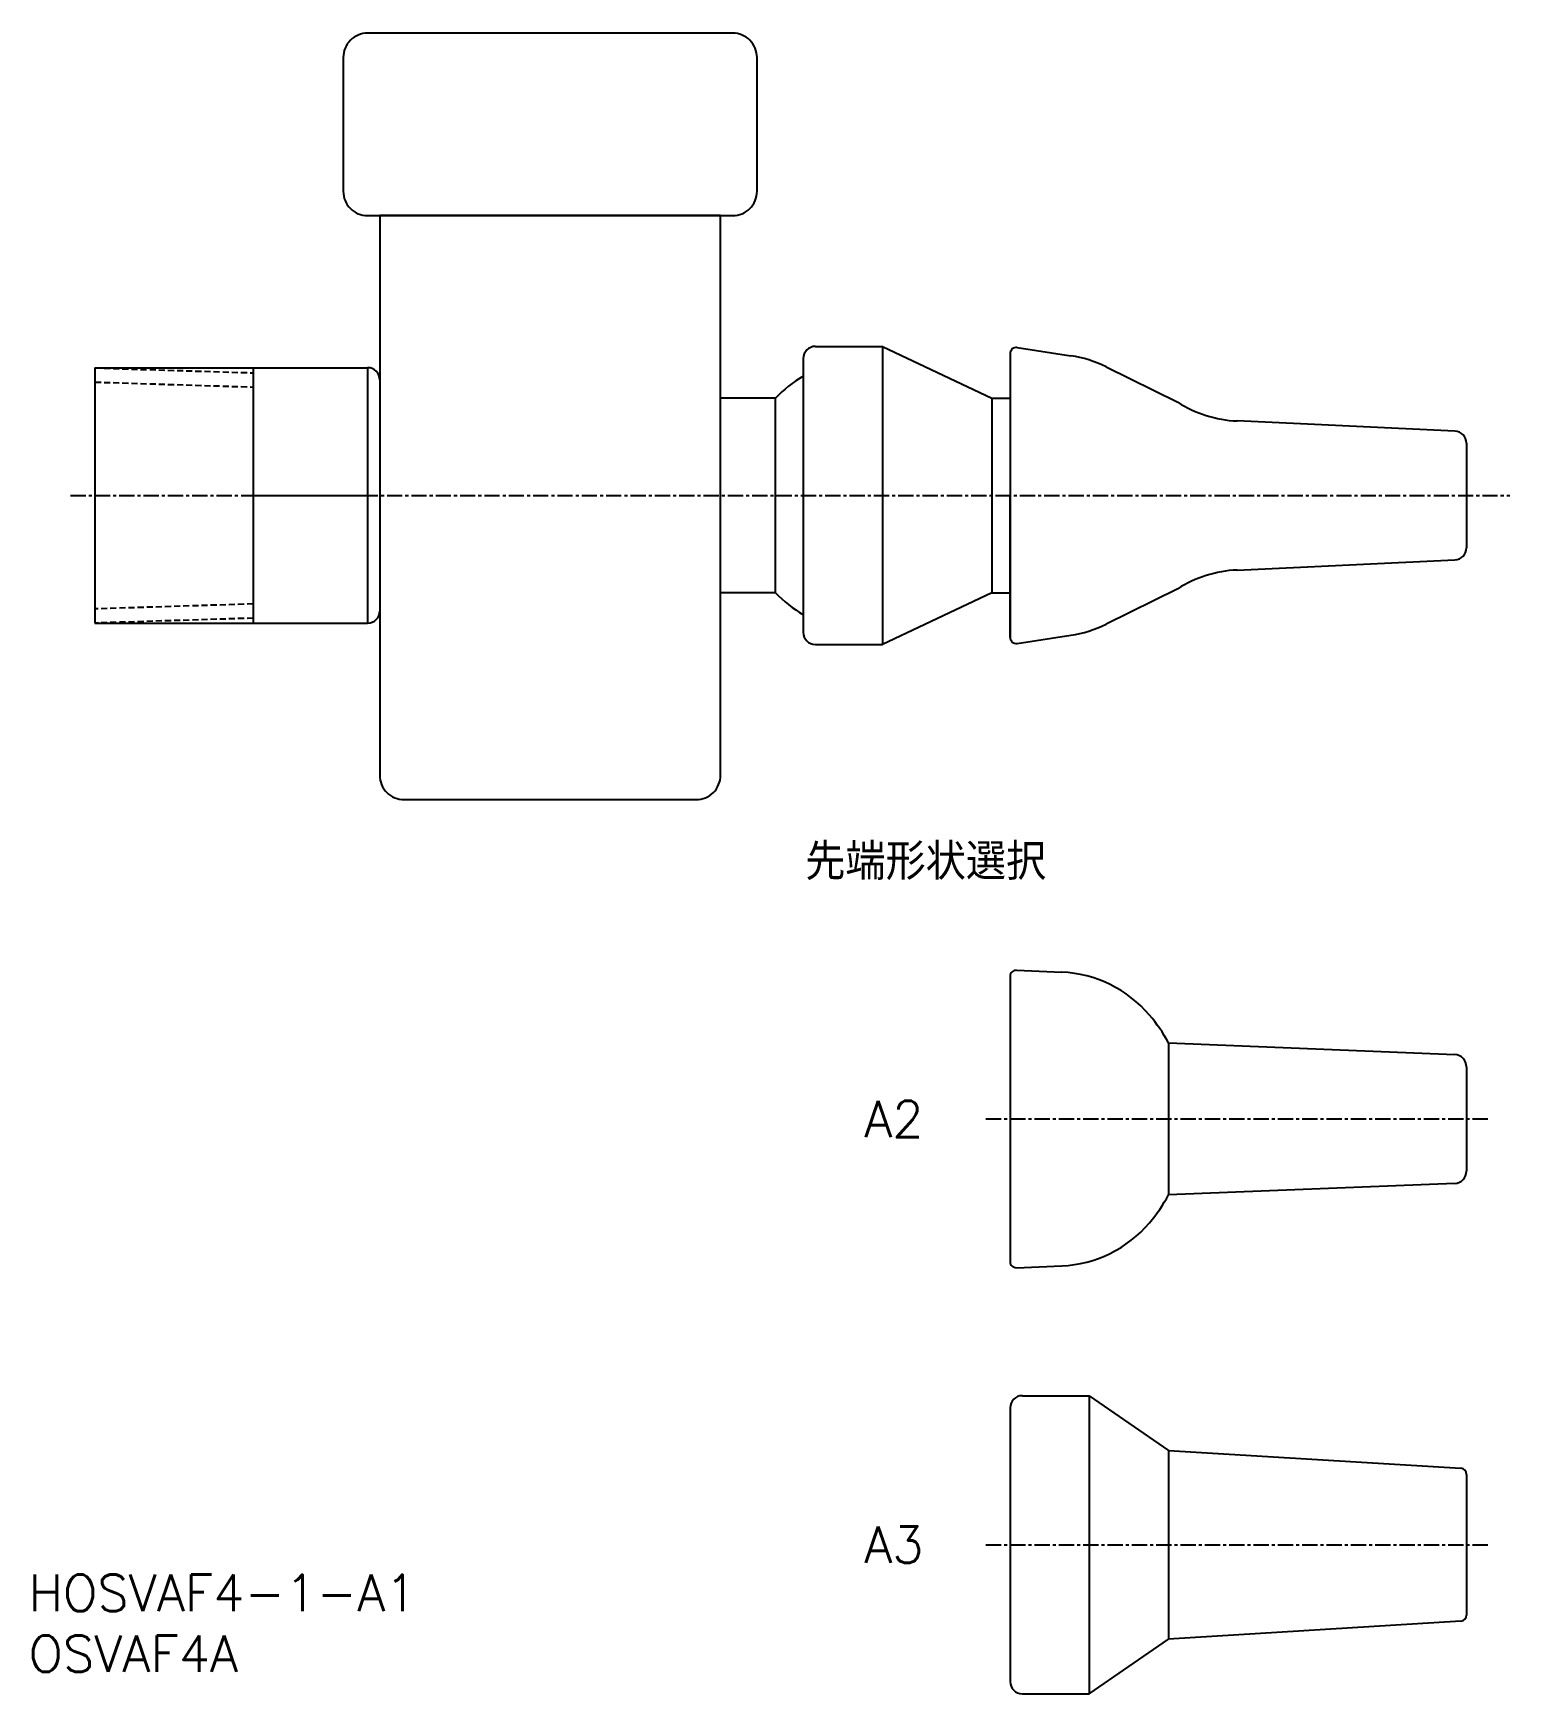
# Model space of a CAD drawing. Extents: x 77 to 198, y 35 to 171.
import ezdxf
from ezdxf.enums import TextEntityAlignment as Align

# ---------------------------------------------------------------- set-up
doc = ezdxf.new("R2010")
doc.units = 0
doc.header["$MEASUREMENT"] = 0
doc.linetypes.add('CENTER', pattern=[2, 1.25, -0.25, 0.25, -0.25])
doc.linetypes.add('DASHED', pattern=[0.75, 0.5, -0.25])
doc.layers.get('0').update_dxf_attribs({"linetype": 'CONTINUOUS'})
doc.layers.add('CENTER', color=1, linetype='CENTER')
doc.styles.get("Standard").update_dxf_attribs({"font": 'txt.shx', "bigfont": 'extfont.shx'})

msp = doc.modelspace()

# ---------------------------------------------------------------- linework, layer by layer
at = {"color": 7, "linetype": 'Continuous'}
for p, q in [((141.03, 145.4), (146.53, 145.4)), ((146.53, 145.4), (155.53, 141.15)), ((146.53, 145.4), (146.53, 120.9)), ((157.03, 144.81), (157.03, 121.48)), ((157.61, 145.31), (162.01, 144.63)), ((81.83, 143.65), (104.23, 143.65)), ((81.83, 143.65), (81.83, 122.65)), ((94.83, 143.65), (94.83, 122.65)), ((94.83, 143.55), (94.83, 122.75)), ((104.23, 143.65), (104.23, 122.65)), ((140.03, 144.4), (140.03, 121.9)), ((164.91, 143.71), (170.8, 140.81)), ((105.23, 142.65), (105.23, 123.65)), ((140.03, 142.95), (140.03, 123.34)), ((137.73, 141.15), (133.23, 141.15)), ((137.73, 141.15), (137.73, 125.15)), ((155.53, 141.15), (157.03, 141.15)), ((155.53, 141.15), (155.53, 125.15)), ((193.58, 138.44), (175.67, 139.27)), ((194.53, 137.44), (194.53, 128.85)), ((94.83, 133.15), (104.23, 133.15)), ((157.03, 121.48), (157.03, 133.15)), ((175.67, 127.02), (193.58, 127.85)), ((137.73, 125.15), (133.23, 125.15)), ((155.53, 125.15), (146.53, 120.9)), ((155.53, 125.15), (157.03, 125.15)), ((170.8, 125.48), (164.91, 122.58)), ((81.83, 122.65), (104.23, 122.65)), ((157.61, 120.98), (162.01, 121.66)), ((141.03, 120.9), (146.53, 120.9)), ((157.03, 93.62), (157.03, 70.17)), ((157.55, 94.12), (161.27, 93.96)), ((157.03, 89.9), (157.03, 73.9)), ((170.03, 88.15), (193.58, 87.19)), ((170.03, 88.15), (170.03, 75.65)), ((170.03, 86.19), (170.03, 77.6)), ((194.53, 86.19), (194.53, 77.6)), ((193.58, 76.6), (170.03, 75.65)), ((157.55, 69.67), (161.27, 69.83)), ((158.03, 59.15), (163.53, 59.15)), ((163.53, 59.15), (170.03, 54.65)), ((163.53, 59.15), (163.53, 34.65)), ((157.03, 58.15), (157.03, 35.65)), ((157.03, 54.9), (157.03, 38.9)), ((170.03, 54.65), (194.06, 53.18)), ((170.03, 54.65), (170.03, 39.15)), ((194.53, 52.68), (194.53, 41.12)), ((194.06, 40.62), (170.03, 39.15)), ((163.53, 34.65), (170.03, 39.15)), ((158.03, 34.65), (163.53, 34.65))]:
    msp.add_line(p, q, dxfattribs=at)
at = {"color": 3, "linetype": 'DASHED'}
for p, q in [((81.83, 143.63), (94.83, 143.23)), ((81.83, 142.47), (94.83, 142.06)), ((94.83, 124.23), (81.83, 123.82)), ((94.83, 123.06), (81.83, 122.66))]:
    msp.add_line(p, q, dxfattribs=at)
at = {"color": 7, "linetype": 'Continuous'}
for points in [[(104.23, 156.15), (134.23, 156.15, 0.414214), (136.23, 158.15), (136.23, 169.15, 0.414214), (134.23, 171.15), (104.23, 171.15, 0.414214), (102.23, 169.15), (102.23, 158.15, 0.414214)], [(107.23, 108.15), (131.23, 108.15, 0.414214), (133.23, 110.15), (133.23, 156.15), (105.23, 156.15), (105.23, 110.15, 0.414214)]]:
    msp.add_lwpolyline(points, format="xyb", close=True, dxfattribs=at)
for centre, radius, start, end in [((141.03, 144.4), 1, 90, 180), ((157.53, 144.81), 0.5, 81.2538, 180), ((104.23, 142.65), 1, 0, 90), ((160.49, 134.75), 10, 63.7136, 81.2538), ((145.89, 133.15), 11.42, 120.8328, 135.5503), ((176.14, 149.26), 10, 237.7244, 267.337), ((193.53, 137.44), 1, 0, 87.337), ((193.53, 128.85), 1, 272.663, 0), ((176.14, 117.03), 10, 92.663, 122.2756), ((145.89, 133.15), 11.42, 224.4497, 239.1672), ((104.23, 123.65), 1, 270, 0), ((141.03, 121.9), 1, 180, 270), ((160.49, 131.54), 10, 278.7462, 296.2864), ((157.53, 121.48), 0.5, 180, 278.7462), ((157.53, 93.62), 0.5, 87.546, 180), ((160.84, 83.97), 10, 40.2371, 87.546), ((158.39, 81.9), 13.22, 28.2229, 40.2371), ((193.53, 86.19), 1, 0, 87.337), ((193.53, 77.6), 1, 272.663, 0), ((158.39, 81.9), 13.22, 319.7629, 331.7771), ((160.84, 79.82), 10, 272.454, 319.7629), ((157.53, 70.17), 0.5, 180, 272.454), ((158.03, 58.15), 1, 90, 180), ((194.03, 52.68), 0.5, 0, 86.4965), ((194.03, 41.12), 0.5, 273.5035, 0), ((158.03, 35.65), 1, 180, 270)]:
    msp.add_arc(centre, radius, start, end, dxfattribs=at)
at = {"layer": 'CENTER', "color": 1, "linetype": 'CENTER'}
for p, q in [((79.83, 133.15), (198.08, 133.15)), ((155.03, 81.9), (196.53, 81.9)), ((155.03, 46.9), (196.53, 46.9))]:
    msp.add_line(p, q, dxfattribs=at)

# ---------------------------------------------------------------- texts
at = {"color": 7, "linetype": 'Continuous'}
for s, p in [('先端形状選択', (140.19, 103.05)), ('A2', (145.03, 81.9)), ('A3', (145.03, 46.9)), ('HOSVAF4-1-A1', (76.37, 42.94)), ('OSVAF4A', (76.37, 37.94))]:
    msp.add_text(s, height=3, dxfattribs=at).set_placement(p, align=Align.MIDDLE_LEFT)

doc.saveas('drawing.dxf')
